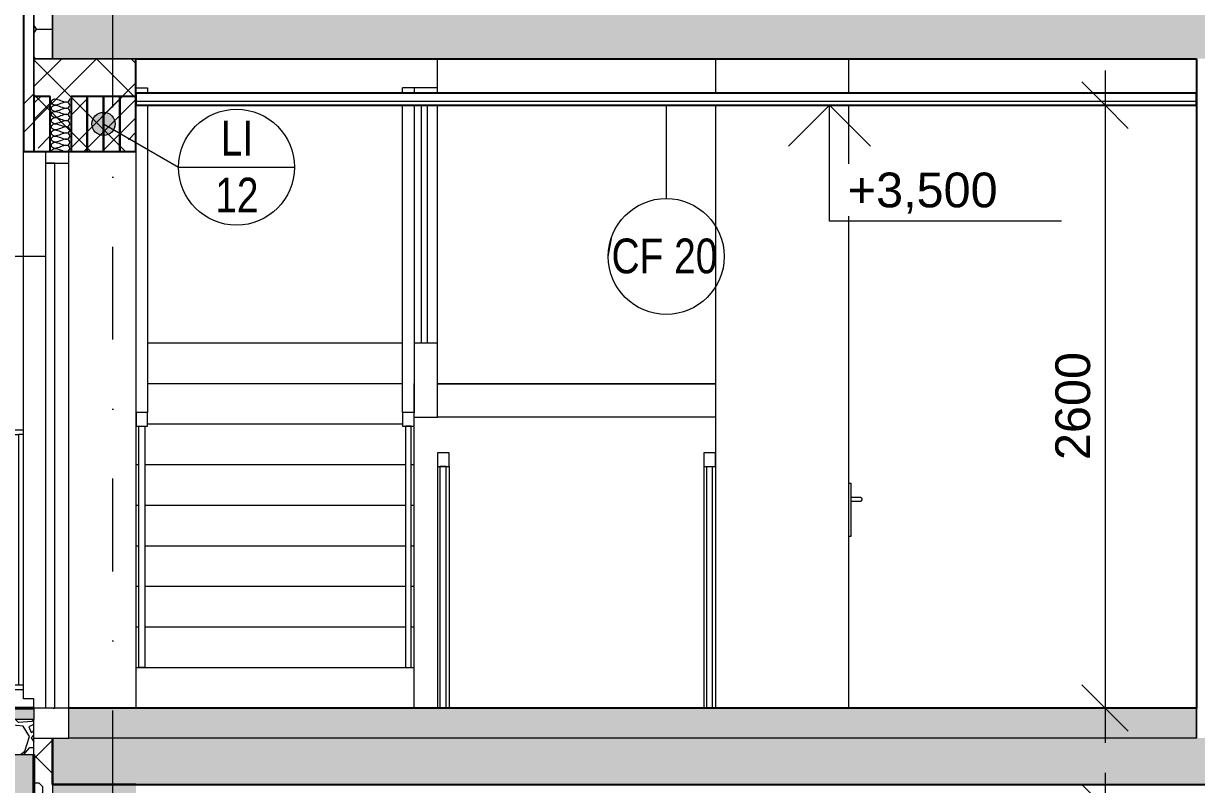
# Model space of a CAD drawing. Header units: millimetres. Extents: x -9657 to 178820, y -8645 to 72638.
# Drawn here: x -5787 to -727, y 570 to 3852 of the extents above; entities that cross this region are included whole.
import ezdxf

# ---------------------------------------------------------------- set-up
doc = ezdxf.new("R2010")
doc.units = ezdxf.units.MM
doc.linetypes.add('HA_DashDot_10mm-S3mm', pattern=[1000, 400, -300, 0, -300])
doc.linetypes.add('HA_Dot-S4mm', pattern=[400, 0, -400])
for name, color, linetype, lineweight in [('A-____-____-DIMS', 9, 'Continuous', 5), ('A-____-____-DIMS-100', 9, 'Continuous', 5), ('A-CLNG-____-IDEN', 9, 'Continuous', 9), ('A-CLNG-____-MCUT', 9, 'Continuous', 25), ('A-DETL-____-OTLN', 9, 'Continuous', 25), ('A-DETL-____-THIN', 9, 'Continuous', 9), ('A-DETL-____-WIDE', 9, 'Continuous', 40), ('A-DETL-GENF-OTLN', 9, 'Continuous', 9), ('A-DOOR-____-IDEN', 9, 'Continuous', 9), ('A-DOOR-____-MCUT', 9, 'Continuous', 9), ('A-DOOR-____-OTLN', 9, 'Continuous', 9), ('A-DOOR-FRAM-MCUT', 9, 'Continuous', 9), ('A-DOOR-FRAM-OTLN', 9, 'Continuous', 9), ('A-FLOR-____-MCUT', 9, 'Continuous', 25), ('A-FLOR-____-OTLN', 9, 'Continuous', 9), ('A-FLOR-____-PATT', 9, 'Continuous', 25), ('A-FLOR-HRAL-OTLN', 9, 'Continuous', 9), ('A-FLOR-LEVL-OTLN', 9, 'Continuous', 9), ('A-GENM-____-IDEN', 9, 'Continuous', 9), ('A-GENM-____-MCUT', 9, 'Continuous', 25), ('A-GENM-____-OTLN', 9, 'Continuous', 9), ('A-WALL-____-MCUT', 9, 'Continuous', 25), ('A-WALL-____-OTLN', 9, 'Continuous', 9), ('A-WALL-____-PATT', 9, 'Continuous', 25), ('G-____-____-DIMS', 9, 'Continuous', 5), ('I-WALL-____-MCUT', 9, 'Continuous', 25), ('I-WALL-____-OTLN', 9, 'Continuous', 9), ('S-GRID-____-OTLN', 9, 'Continuous', 5), ('S-STRS-____-OTLN', 9, 'Continuous', 9)]:
    doc.layers.add(name, color=color, linetype=linetype, lineweight=lineweight)
doc.styles.add('Arial_1', font='arial.ttf', dxfattribs={"height": 150})
doc.styles.add('Arial_3', font='arial.ttf', dxfattribs={"width": 0.8, "height": 150})
doc.dimstyles.new('Inner_Dimensions_1', dxfattribs={"dimscale": 304.8, "dimtxt": 153.03891, "dimasz": 0.656168, "dimexe": 0.492126, "dimexo": 0.0625, "dimgap": 0.065617, "dimtad": 1, "dimdec": 0, "dimzin": 0, "dimdsep": 46, "dimtxsty": 'Arial_1', "dimblk1": 'OBLIQUE', "dimblk2": 'OBLIQUE', "dimsah": 1, "dimcen": 0.09, "dimdle": 0.492126, "dimazin": 0, "dimtfac": 1, "dimtdec": 4, "dimtix": 1, "dimtmove": 0, "dimatfit": 3, "dimfxl": 0.492126, "dimfxlon": 1, "dimtvp": 1, "dimtolj": 1, "dimtzin": 0, "dimlwd": 9, "dimlwe": 9, "dimarcsym": 2})
pattern_1 = [(45, (-4910.68, 1865.4), (-176.777, 176.777), []), (45, (-4839.97, 1865.4), (-176.777, 176.777), []), (45, (-4698.55, 1865.4), (-106.066, 247.487), [100, -50, 3.353, -46.647])]

# ---------------------------------------------------------------- blocks, each defined once
blk = doc.blocks.new('Railing - 25mm-1399500-ŘEZ 3-3 OBJEKT C')
at = {"layer": 'A-FLOR-HRAL-OTLN', "color": 50}
for p, q in [((-4069.7, 2475), (-4069.7, 3500)), ((-4044.7, 2475), (-4044.7, 3500))]:
    blk.add_line(p, q, dxfattribs=at)
blk = doc.blocks.new('Railing - 25mm-1399498-ŘEZ 3-3 OBJEKT C')
at = {"layer": 'A-FLOR-HRAL-OTLN', "color": 50}
for p, q in [((-3988.9, 4050), (-3988.9, 5091)), ((-3963.9, 5091), (-3988.9, 5091)), ((-3963.9, 4050), (-3963.9, 5091))]:
    blk.add_line(p, q, dxfattribs=at)
blk = doc.blocks.new('Railing - 25mm-1399496-ŘEZ 3-3 OBJEKT C')
at = {"layer": 'A-FLOR-HRAL-OTLN', "color": 50}
for p, q in [((-4139.7, 2116), (-4139.7, 1075)), ((-4114.7, 2116), (-4139.7, 2116)), ((-4114.7, 1075), (-4114.7, 2116)), ((-4139.7, 1075), (-4114.7, 1075))]:
    blk.add_line(p, q, dxfattribs=at)
blk = doc.blocks.new('Railing - Railing-1399447-ŘEZ 3-3 OBJEKT C')
for name in ['Railing - 25mm-1399498-ŘEZ 3-3 OBJEKT C', 'Railing - 25mm-1399500-ŘEZ 3-3 OBJEKT C', 'Railing - 25mm-1399496-ŘEZ 3-3 OBJEKT C']:
    blk.add_blockref(name, (0, 0))
blk = doc.blocks.new('Railing - Railing-1399451-ŘEZ 3-3 OBJEKT C')
at = {"extrusion": (0, 0, -1), "zscale": -1}
blk.add_blockref('Railing - 25mm-1399496-ŘEZ 3-3 OBJEKT C', (9403.6, 0), dxfattribs=at)
blk = doc.blocks.new('Top Rail Type - Top Rail_Internal_-1399463-ŘEZ 3-3 OBJEKT C')
at = {"layer": 'A-FLOR-HRAL-OTLN', "color": 50}
for p, q in [((-3951.4, 5150), (-4001.4, 5150)), ((-4001.4, 5150), (-4001.4, 5091)), ((-3951.4, 5091), (-3951.4, 5150)), ((-4001.4, 5091), (-3951.4, 5091)), ((-4001.4, 5091), (-4001.4, 4050)), ((-3951.4, 5091), (-3951.4, 4050)), ((-4152.2, 3552), (-4152.2, 3575)), ((-4102.2, 3575), (-4152.2, 3575)), ((-4102.2, 3575), (-4102.2, 3552)), ((-4027.2, 3575), (-4102.2, 3575)), ((-4001.8, 3575), (-4027.2, 3575)), ((-4152.2, 2175), (-4152.2, 3500)), ((-4102.2, 3500), (-4102.2, 2175)), ((-4152.2, 2175), (-4152.2, 2116)), ((-4102.2, 2175), (-4152.2, 2175)), ((-4102.2, 2116), (-4102.2, 2175)), ((-4152.2, 2116), (-4102.2, 2116))]:
    blk.add_line(p, q, dxfattribs=at)
blk = doc.blocks.new('Top Rail Type - Top Rail_Internal_-1399480-ŘEZ 3-3 OBJEKT C')
at = {"layer": 'A-FLOR-HRAL-OTLN', "color": 50}
for p, q in [((-5301.4, 3575), (-5251.4, 3575)), ((-5301.4, 3552), (-5301.4, 3575)), ((-5251.4, 3575), (-5251.4, 3552)), ((-5301.4, 2175), (-5301.4, 3500)), ((-5251.4, 3500), (-5251.4, 2175)), ((-5301.4, 2175), (-5301.4, 2116)), ((-5251.4, 2175), (-5301.4, 2175)), ((-5251.4, 2116), (-5251.4, 2175)), ((-5301.4, 2116), (-5251.4, 2116))]:
    blk.add_line(p, q, dxfattribs=at)
blk = doc.blocks.new('HA_DR_Single_Swing_Solid_ButtFrame - In_FAS_900x2350_Unik-1926024-ŘEZ 3-3 OBJEKT C')
at = {"layer": 'A-DOOR-____-MCUT', "color": 50}
for p, q in [((-5691.8, 3250), (-5691.8, 900)), ((-5651.8, 3250), (-5691.8, 3250)), ((-5651.8, 900), (-5651.8, 3250))]:
    blk.add_line(p, q, dxfattribs=at)
at = {"layer": 'A-DOOR-FRAM-MCUT', "color": 50}
for p, q in [((-5691.8, 3300), (-5691.8, 3250)), ((-5591.8, 3300), (-5691.8, 3300)), ((-5591.8, 3250), (-5591.8, 3300)), ((-5691.8, 3250), (-5591.8, 3250))]:
    blk.add_line(p, q, dxfattribs=at)
at = {"layer": 'A-DOOR-FRAM-OTLN', "color": 50}
blk.add_line((-5591.8, 900), (-5591.8, 3250), dxfattribs=at)
blk = doc.blocks.new('HA_DR_Double_Swing_Solid_wCasing - In_1800x2100_900-1839857-ŘEZ 3-3 OBJEKT C')
at = {"layer": 'A-DOOR-____-OTLN', "color": 50}
for p, q in [((-2226.8, 1870), (-2218.8, 1870)), ((-2218.8, 1870), (-2218.8, 1640)), ((-2176.8, 1807.5), (-2218.7, 1807.5)), ((-2218.7, 1792.5), (-2176.8, 1792.5)), ((-2218.8, 1640), (-2226.8, 1640))]:
    blk.add_line(p, q, dxfattribs=at)
for points, knots in [([(-2169.3, 1800), (-2169.3, 1800.7), (-2169.4, 1801.6), (-2169.8, 1802.9), (-2170.3, 1803.8), (-2170.7, 1804.4), (-2171.2, 1804.9), (-2171.6, 1805.4), (-2172.2, 1806), (-2172.9, 1806.4), (-2173.5, 1806.7), (-2173.9, 1806.9), (-2174.4, 1807.1), (-2174.9, 1807.2), (-2175.3, 1807.4), (-2175.8, 1807.4), (-2176.3, 1807.5), (-2176.6, 1807.5), (-2176.8, 1807.5)], [0, 0, 0, 0, 0.0833333, 0.125, 0.1666667, 0.2083333, 0.2291667, 0.25, 0.2916667, 0.3333333, 0.3541667, 0.375, 0.3958333, 0.4166667, 0.4375, 0.4583333, 0.4791667, 0.5, 0.5, 0.5, 0.5]), ([(-2176.8, 1792.5), (-2176.6, 1792.5), (-2176.3, 1792.5), (-2175.8, 1792.6), (-2175.3, 1792.6), (-2174.9, 1792.8), (-2174.4, 1792.9), (-2173.9, 1793.1), (-2173.5, 1793.3), (-2173, 1793.5), (-2172.6, 1793.8), (-2172.1, 1794.1), (-2171.6, 1794.6), (-2171.2, 1795.1), (-2170.7, 1795.6), (-2170.3, 1796.2), (-2169.8, 1797.1), (-2169.4, 1798.4), (-2169.3, 1799.3), (-2169.3, 1800)], [0.5, 0.5, 0.5, 0.5, 0.5208333, 0.5416667, 0.5625, 0.5833333, 0.6041667, 0.625, 0.6458333, 0.6666667, 0.6875, 0.7083333, 0.75, 0.7708333, 0.7916667, 0.8333333, 0.875, 0.9166667, 1, 1, 1, 1])]:
    blk.add_open_spline(points, degree=3, knots=knots, dxfattribs=at)
blk = doc.blocks.new('TB_Porotherm KP7_1250mm - TB_Porotherm KP7_1250mm-1864450-ŘEZ 3-3 OBJEKT C')
at = {"layer": 'A-GENM-____-OTLN', "lineweight": 5}
h = blk.add_hatch(dxfattribs=at)
h.set_pattern_fill('FP_8', color=256, style=0, pattern_type=2)
h.set_pattern_definition(pattern_1)
h.paths.add_polyline_path([(-5301.8, 3300), (-5301.8, 3538), (-5371.8, 3538), (-5371.8, 3300)])
at = {"layer": 'A-GENM-____-MCUT', "color": 10}
for p, q in [((-5301.8, 3538), (-5371.8, 3538)), ((-5371.8, 3538), (-5371.8, 3300)), ((-5301.8, 3300), (-5301.8, 3538)), ((-5371.8, 3300), (-5301.8, 3300))]:
    blk.add_line(p, q, dxfattribs=at)
blk = doc.blocks.new('TB_Porotherm KP7_1250mm - TB_Porotherm KP7_1250mm-V15-ŘEZ 3-3 OBJEKT C')
at = {"layer": 'A-GENM-____-OTLN', "lineweight": 5}
h = blk.add_hatch(dxfattribs=at)
h.set_pattern_fill('FP_8', color=256, style=0, pattern_type=2)
h.set_pattern_definition(pattern_1)
h.paths.add_polyline_path([(-5371.8, 3300), (-5371.8, 3538), (-5441.8, 3538), (-5441.8, 3300)])
at = {"layer": 'A-GENM-____-MCUT', "color": 10}
for p, q in [((-5371.8, 3538), (-5441.8, 3538)), ((-5441.8, 3538), (-5441.8, 3300)), ((-5371.8, 3300), (-5371.8, 3538)), ((-5441.8, 3300), (-5371.8, 3300))]:
    blk.add_line(p, q, dxfattribs=at)
blk = doc.blocks.new('TB_Porotherm KP7_1250mm - TB_Porotherm KP7_1250mm-V16-ŘEZ 3-3 OBJEKT C')
at = {"layer": 'A-GENM-____-OTLN', "lineweight": 5}
h = blk.add_hatch(dxfattribs=at)
h.set_pattern_fill('FP_8', color=256, style=0, pattern_type=2)
h.set_pattern_definition(pattern_1)
h.paths.add_polyline_path([(-5441.8, 3300), (-5441.8, 3538), (-5511.8, 3538), (-5511.8, 3300)])
at = {"layer": 'A-GENM-____-MCUT', "color": 10}
for p, q in [((-5441.8, 3538), (-5511.8, 3538)), ((-5511.8, 3538), (-5511.8, 3300)), ((-5441.8, 3300), (-5441.8, 3538)), ((-5511.8, 3300), (-5441.8, 3300))]:
    blk.add_line(p, q, dxfattribs=at)
blk = doc.blocks.new('TB_Porotherm KP7_1250mm - TB_Porotherm KP7_1250mm-V17-ŘEZ 3-3 OBJEKT C')
at = {"layer": 'A-GENM-____-OTLN', "lineweight": 5}
h = blk.add_hatch(dxfattribs=at)
h.set_pattern_fill('FP_8', color=256, style=0, pattern_type=2)
h.set_pattern_definition(pattern_1)
h.paths.add_polyline_path([(-5511.8, 3300), (-5511.8, 3538), (-5581.8, 3538), (-5581.8, 3300)])
at = {"layer": 'A-GENM-____-MCUT', "color": 10}
for p, q in [((-5511.8, 3538), (-5581.8, 3538)), ((-5581.8, 3538), (-5581.8, 3300)), ((-5511.8, 3300), (-5511.8, 3538)), ((-5581.8, 3300), (-5511.8, 3300))]:
    blk.add_line(p, q, dxfattribs=at)
blk = doc.blocks.new('TB_Porotherm KP7_1250mm - TB_Porotherm KP7_1250mm-V18-ŘEZ 3-3 OBJEKT C')
at = {"layer": 'A-GENM-____-OTLN', "lineweight": 5}
h = blk.add_hatch(dxfattribs=at)
h.set_pattern_fill('FP_8', color=256, style=0, pattern_type=2)
h.set_pattern_definition(pattern_1)
h.paths.add_polyline_path([(-5671.8, 3300), (-5671.8, 3538), (-5741.8, 3538), (-5741.8, 3300), (-5703.3, 3300)])
at = {"layer": 'A-GENM-____-MCUT', "color": 10}
for p, q in [((-5671.8, 3538), (-5741.8, 3538)), ((-5741.8, 3538), (-5741.8, 3300)), ((-5671.8, 3300), (-5671.8, 3538)), ((-5741.8, 3300), (-5671.8, 3300))]:
    blk.add_line(p, q, dxfattribs=at)
blk = doc.blocks.new('185-01_OBJEKT C_Central_rvt-1-ŘEZ 3-3 OBJEKT C')
at = {"layer": 'A-FLOR-____-PATT', "lineweight": 5}
h = blk.add_hatch(dxfattribs=at)
h.set_pattern_fill('FP_5', color=250, style=0, pattern_type=2)
h.set_pattern_definition([(0, (-4910.684, 1865.4), (117.188, 67.658), [78.125, -156.25]), (120, (-4910.684, 1865.4), (-117.1875, 67.6588), [78.125, -156.25]), (60, (-4910.684, 1865.4), (0.0005, 135.3168), [0, -156.25, 78.125, 0])])
h.paths.add_polyline_path([(-5741.8, 3700), (-5661.8, 3700), (-5661.8, 3920), (-5741.8, 3920)])
at = {"layer": 'A-FLOR-____-PATT', "lineweight": 9}
blk.add_hatch(color=254, dxfattribs=at).paths.add_polyline_path([(220.5, 3700), (7908.2, 3700), (7908.2, 3920), (-5661.8, 3920), (-5661.8, 3700), (-128, 3700)])
at = {"layer": 'A-FLOR-____-PATT', "lineweight": 5}
h = blk.add_hatch(color=7, dxfattribs=at)
h.paths.add_polyline_path([(7648.2, 770), (7833.2, 771.1), (7833.2, 900), (-476.8, 900), (-476.4, 770), (7538.2, 770)])
h.paths.add_polyline_path([(-5591.8, 770), (-726.8, 770), (-726.8, 900), (-5591.8, 900), (-5591.8, 898.2)])
at = {"layer": 'A-FLOR-____-PATT', "lineweight": 9}
h = blk.add_hatch(color=254, dxfattribs=at)
h.paths.add_polyline_path([(1265.9, 570), (6508.2, 570), (6508.2, 770), (-5661.8, 770), (-5661.8, 570), (569, 570)])
h.paths.add_polyline_path([(7903.2, 570), (7903.2, 770), (7648.2, 770), (7648.2, 570)])
at = {"layer": 'A-WALL-____-PATT', "lineweight": 5}
h = blk.add_hatch(dxfattribs=at)
h.set_pattern_fill('FP_6', color=250, style=0, pattern_type=2)
h.set_pattern_definition([(45, (-4910.7, 1865.4), (-251.447, 251.447), []), (45, (-4910.7, 2246.4), (-251.447, 251.447), [])])
h.paths.add_polyline_path([(-5786.8, 3300), (-5741.8, 3300), (-5741.8, 4050), (-5786.8, 4050)])
h.paths.add_polyline_path([(-5786.8, 6450), (-5741.8, 6450), (-5741.8, 7200), (-5786.8, 7200)])
h.paths.add_polyline_path([(-5741.8, 9600), (-5741.8, 12340), (-5786.8, 12340), (-5786.8, 9600)])
h = blk.add_hatch(dxfattribs=at)
h.set_pattern_fill('FP_2', color=250, style=0, pattern_type=2)
h.set_pattern_definition([(45, (-4910.68, 1865.4), (-212.13, 212.13), []), (45, (-4760.68, 1865.4), (-212.13, 212.13), []), (315, (-4910.68, 1865.4), (212.13, 212.13), []), (315, (-4760.68, 1865.4), (212.13, 212.13), [])])
h.paths.add_polyline_path([(-5703.3, 3300), (-5301.8, 3300), (-5301.8, 3700), (-5741.8, 3700), (-5741.8, 3300)])
at = {"layer": 'A-CLNG-____-MCUT', "color": 10}
for p, q in [((-726.8, 3552), (-5301.8, 3552)), ((-5301.8, 3552), (-5301.8, 3500)), ((-726.8, 3500), (-726.8, 3552)), ((-5301.8, 3500), (-726.8, 3500))]:
    blk.add_line(p, q, dxfattribs=at)
at = {"layer": 'A-CLNG-____-MCUT', "color": 50, "lineweight": 9}
blk.add_line((-726.8, 3516), (-5301.8, 3516), dxfattribs=at)
at = {"layer": 'A-FLOR-____-MCUT', "color": 50, "lineweight": 9}
for p, q in [((-5661.8, 3700), (-5301.8, 3700)), ((-726.8, 770), (-726.8, 900)), ((-726.8, 770), (-5591.8, 770))]:
    blk.add_line(p, q, dxfattribs=at)
at = {"layer": 'A-FLOR-____-MCUT', "color": 10}
for p, q in [((-5301.8, 3700), (-726.8, 3700)), ((-726.8, 900), (-5591.8, 900)), ((-5661.8, 770), (-5661.8, 570)), ((-5661.8, 570), (5708.2, 570))]:
    blk.add_line(p, q, dxfattribs=at)
at = {"layer": 'A-FLOR-____-OTLN', "color": 50}
for p, q in [((-5741.8, 3920), (-5741.8, 3700)), ((-5661.8, 3920), (-5661.8, 3700)), ((-5661.8, 3700), (-5661.8, 3920)), ((-5741.8, 3700), (-5661.8, 3700))]:
    blk.add_line(p, q, dxfattribs=at)
at = {"layer": 'A-WALL-____-MCUT', "color": 10}
for p, q in [((-5786.8, 4050), (-5786.8, 3300)), ((-5301.8, 3300), (-5301.8, 3700)), ((-5786.8, 3300), (-5741.8, 3300)), ((-5741.8, 3300), (-5301.8, 3300))]:
    blk.add_line(p, q, dxfattribs=at)
at = {"layer": 'A-WALL-____-MCUT', "color": 50, "lineweight": 9}
for p, q in [((-5741.8, 3700), (-5741.8, 3300)), ((-5741.8, 3300), (-5741.8, 3700)), ((-5301.8, 3700), (-5661.8, 3700)), ((-726.8, 900), (-726.8, 770))]:
    blk.add_line(p, q, dxfattribs=at)
at = {"layer": 'A-WALL-____-OTLN', "color": 50}
for p, q in [((-5741.8, 3700), (-5741.8, 3920)), ((-5661.8, 3700), (-5741.8, 3700)), ((-5786.8, 940), (-5786.8, 3300)), ((-5301.8, 3300), (-5301.8, 900)), ((-5741.8, 940), (-5786.8, 940)), ((-5741.8, 900), (-5741.8, 940))]:
    blk.add_line(p, q, dxfattribs=at)
at = {"layer": 'I-WALL-____-MCUT', "color": 10}
blk.add_line((-726.8, 3700), (-726.8, 900), dxfattribs=at)
at = {"layer": 'I-WALL-____-OTLN', "color": 50}
for p, q in [((-2801.8, 3700), (-2801.8, 3552)), ((-2226.8, 3552), (-2226.8, 3700)), ((-2801.8, 3500), (-2801.8, 900)), ((-2226.8, 900), (-2226.8, 3500))]:
    blk.add_line(p, q, dxfattribs=at)
at = {"layer": 'S-STRS-____-OTLN', "color": 50}
for p, q in [((-4001.8, 3698.1), (-4001.8, 3699.4)), ((-4001.8, 3552), (-4001.8, 3698.1)), ((-4001.8, 3698.1), (-2801.8, 3698.1)), ((-2801.8, 3699.4), (-2801.8, 3698.1)), ((-4001.8, 3348.1), (-4001.8, 3500)), ((-4001.8, 3173.1), (-4001.8, 3348.1)), ((-4001.8, 2998.1), (-4001.8, 3173.1)), ((-4001.8, 2823.1), (-4001.8, 2998.1)), ((-4001.8, 2648.1), (-4001.8, 2823.1)), ((-4001.8, 2473.1), (-4001.8, 2648.1)), ((-5251.4, 2475), (-4152.2, 2475)), ((-4101.8, 2475), (-4001.8, 2475)), ((-4001.8, 2298.1), (-4001.8, 2473.1)), ((-5251.4, 2300), (-4152.2, 2300)), ((-4101.8, 2125), (-4101.8, 2300)), ((-4001.8, 2155), (-4001.8, 2298.1)), ((-4001.8, 2298.1), (-2801.8, 2298.1)), ((-2801.8, 2298.1), (-4001.8, 2298.1)), ((-4101.8, 2155), (-4001.8, 2155)), ((-2801.8, 2155), (-4001.8, 2155)), ((-5251.4, 2125), (-4152.2, 2125)), ((-4101.8, 1950), (-4101.8, 2125)), ((-5301.8, 1950), (-5288.9, 1950)), ((-5263.9, 1950), (-4139.7, 1950)), ((-4114.7, 1950), (-4101.8, 1950)), ((-4101.8, 1775), (-4101.8, 1950)), ((-5301.8, 1775), (-5288.9, 1775)), ((-5263.9, 1775), (-4139.7, 1775)), ((-4114.7, 1775), (-4101.8, 1775)), ((-4101.8, 1600), (-4101.8, 1775)), ((-5301.8, 1600), (-5288.9, 1600)), ((-5263.9, 1600), (-4139.7, 1600)), ((-4114.7, 1600), (-4101.8, 1600)), ((-4101.8, 1425), (-4101.8, 1600)), ((-5301.8, 1425), (-5288.9, 1425)), ((-5263.9, 1425), (-4139.7, 1425)), ((-4114.7, 1425), (-4101.8, 1425)), ((-4101.8, 1250), (-4101.8, 1425)), ((-5301.8, 1250), (-5288.9, 1250)), ((-5263.9, 1250), (-4139.7, 1250)), ((-4114.7, 1250), (-4101.8, 1250)), ((-4101.8, 1075), (-4101.8, 1250)), ((-5301.8, 1075), (-4101.8, 1075)), ((-4101.8, 900), (-4101.8, 1075))]:
    blk.add_line(p, q, dxfattribs=at)
at = {"layer": 'A-DOOR-____-OTLN', "color": 50, "lineweight": 9}
for name in ['HA_DR_Single_Swing_Solid_ButtFrame - In_FAS_900x2350_Unik-1926024-ŘEZ 3-3 OBJEKT C', 'HA_DR_Double_Swing_Solid_wCasing - In_1800x2100_900-1839857-ŘEZ 3-3 OBJEKT C']:
    blk.add_blockref(name, (0, 0), dxfattribs=at)
at = {"layer": 'A-FLOR-HRAL-OTLN', "color": 50, "lineweight": 9}
for name in ['Top Rail Type - Top Rail_Internal_-1399463-ŘEZ 3-3 OBJEKT C', 'Railing - Railing-1399447-ŘEZ 3-3 OBJEKT C', 'Top Rail Type - Top Rail_Internal_-1399480-ŘEZ 3-3 OBJEKT C', 'Railing - Railing-1399451-ŘEZ 3-3 OBJEKT C']:
    blk.add_blockref(name, (0, 0), dxfattribs=at)
at = {"layer": 'A-GENM-____-OTLN', "color": 50, "lineweight": 9}
for name in ['TB_Porotherm KP7_1250mm - TB_Porotherm KP7_1250mm-V18-ŘEZ 3-3 OBJEKT C', 'TB_Porotherm KP7_1250mm - TB_Porotherm KP7_1250mm-V17-ŘEZ 3-3 OBJEKT C', 'TB_Porotherm KP7_1250mm - TB_Porotherm KP7_1250mm-V16-ŘEZ 3-3 OBJEKT C', 'TB_Porotherm KP7_1250mm - TB_Porotherm KP7_1250mm-V15-ŘEZ 3-3 OBJEKT C', 'TB_Porotherm KP7_1250mm - TB_Porotherm KP7_1250mm-1864450-ŘEZ 3-3 OBJEKT C']:
    blk.add_blockref(name, (0, 0), dxfattribs=at)
blk = doc.blocks.new('Railing - 25mm-1403910-ŘEZ 3-3 OBJEKT C')
at = {"layer": 'A-FLOR-HRAL-OTLN'}
for p, q in [((-4069.7, -675), (-4069.7, 375)), ((-4044.7, -675), (-4044.7, 375))]:
    blk.add_line(p, q, dxfattribs=at)
blk = doc.blocks.new('Railing - 25mm-1403917-ŘEZ 3-3 OBJEKT C')
at = {"layer": 'A-FLOR-HRAL-OTLN'}
for p, q in [((-4139.7, 375), (-4139.7, 373.4)), ((-4114.7, 375), (-4139.7, 375)), ((-4114.7, 373.4), (-4114.7, 375))]:
    blk.add_line(p, q, dxfattribs=at)
blk = doc.blocks.new('Railing - 25mm-1403908-ŘEZ 3-3 OBJEKT C')
at = {"layer": 'A-FLOR-HRAL-OTLN'}
for p, q in [((-3988.9, 900), (-3988.9, 1941)), ((-3963.9, 1941), (-3988.9, 1941)), ((-3963.9, 900), (-3963.9, 1941))]:
    blk.add_line(p, q, dxfattribs=at)
blk = doc.blocks.new('Railing - 25mm-1403906-ŘEZ 3-3 OBJEKT C')
at = {"layer": 'A-FLOR-HRAL-OTLN'}
for p, q in [((-4139.7, -1034), (-4139.7, -2075)), ((-4114.7, -1034), (-4139.7, -1034)), ((-4114.7, -2075), (-4114.7, -1034)), ((-4139.7, -2075), (-4114.7, -2075))]:
    blk.add_line(p, q, dxfattribs=at)
blk = doc.blocks.new('Railing - Railing-1407043-ŘEZ 3-3 OBJEKT C')
for name in ['Railing - 25mm-1403908-ŘEZ 3-3 OBJEKT C', 'Railing - 25mm-1403917-ŘEZ 3-3 OBJEKT C', 'Railing - 25mm-1403910-ŘEZ 3-3 OBJEKT C', 'Railing - 25mm-1403906-ŘEZ 3-3 OBJEKT C']:
    blk.add_blockref(name, (0, 0))
blk = doc.blocks.new('Railing - Railing-1407047-ŘEZ 3-3 OBJEKT C')
at = {"extrusion": (0, 0, -1), "zscale": -1}
blk.add_blockref('Railing - 25mm-1403908-ŘEZ 3-3 OBJEKT C', (6803.6, 0), dxfattribs=at)
blk = doc.blocks.new('Top Rail Type - Top Rail_Internal_-1407059-ŘEZ 3-3 OBJEKT C')
at = {"layer": 'A-FLOR-HRAL-OTLN'}
for p, q in [((-3951.4, 2000), (-4001.4, 2000)), ((-4001.4, 2000), (-4001.4, 1941)), ((-3951.4, 1941), (-3951.4, 2000)), ((-4001.4, 1941), (-3951.4, 1941)), ((-4001.4, 1941), (-4001.4, 900)), ((-3951.4, 1941), (-3951.4, 900)), ((-4152.2, 378.4), (-4152.2, 425)), ((-4102.2, 425), (-4152.2, 425)), ((-4102.2, 425), (-4102.2, 378.4)), ((-4027.2, 425), (-4102.2, 425)), ((-4001.8, 425), (-4027.2, 425)), ((-4152.2, -975), (-4152.2, 378.4)), ((-4102.2, 378.4), (-4152.2, 378.4)), ((-4102.2, 378.4), (-4102.2, -975)), ((-4027.2, 375), (-4102.2, 375)), ((-4001.8, 375), (-4027.2, 375)), ((-4152.2, -975), (-4152.2, -1034)), ((-4102.2, -975), (-4152.2, -975)), ((-4102.2, -1034), (-4102.2, -975)), ((-4152.2, -1034), (-4102.2, -1034))]:
    blk.add_line(p, q, dxfattribs=at)
blk = doc.blocks.new('Top Rail Type - Top Rail_Internal_-1407076-ŘEZ 3-3 OBJEKT C')
at = {"layer": 'A-FLOR-HRAL-OTLN'}
for p, q in [((-2802.2, 2000), (-2852.2, 2000)), ((-2852.2, 2000), (-2852.2, 1941)), ((-2802.2, 1941), (-2802.2, 2000)), ((-2852.2, 1941), (-2802.2, 1941)), ((-2852.2, 1941), (-2852.2, 900)), ((-2802.2, 1941), (-2802.2, 900))]:
    blk.add_line(p, q, dxfattribs=at)
blk = doc.blocks.new('Railing - 25mm-1856178-ŘEZ 3-3 OBJEKT C')
at = {"layer": 'A-FLOR-HRAL-OTLN'}
for p, q in [((-6481.6, 2080), (-6506.6, 2080)), ((-6506.6, 1000), (-6506.6, 2080)), ((-6481.6, 2080), (-6481.6, 1000)), ((-6506.6, 1000), (-6481.6, 1000))]:
    blk.add_line(p, q, dxfattribs=at)
blk = doc.blocks.new('Railing - 25mm-V29-ŘEZ 3-3 OBJEKT C')
at = {"layer": 'A-FLOR-HRAL-OTLN'}
for p, q in [((-5786.8, 2080), (-5806.6, 2080)), ((-5806.6, 1000), (-5806.6, 2080)), ((-5806.6, 1000), (-5786.8, 1000))]:
    blk.add_line(p, q, dxfattribs=at)
blk = doc.blocks.new('Railing - Railing-1833920-ŘEZ 3-3 OBJEKT C')
at = {"layer": 'A-FLOR-HRAL-OTLN'}
for p, q in [((-6544.1, 2080), (-6544.1, 2100)), ((-6544.1, 2100), (-5786.8, 2100)), ((-6544.1, 2080), (-6506.6, 2080)), ((-6481.6, 2080), (-5806.6, 2080)), ((-6544.1, 980), (-6544.1, 1000)), ((-6544.1, 1000), (-6506.6, 1000)), ((-6544.1, 980), (-5786.8, 980)), ((-6481.6, 1000), (-5806.6, 1000))]:
    blk.add_line(p, q, dxfattribs=at)
for name in ['Railing - 25mm-1856178-ŘEZ 3-3 OBJEKT C', 'Railing - 25mm-V29-ŘEZ 3-3 OBJEKT C']:
    blk.add_blockref(name, (0, 0))
blk = doc.blocks.new('HA_Tag_Ceiling - Group _ Type Mark-1822524-ŘEZ 3-3 OBJEKT C')
at = {"layer": 'A-CLNG-____-IDEN'}
blk.add_line((-3264.3, 9147.5), (-3249.2, 9233), dxfattribs=at)
blk.add_circle((-3014.3, 9147.5), 250, dxfattribs=at)
blk = doc.blocks.new('Spot Elevations - Flipped-794089-ŘEZ 3-3 OBJEKT C')
at = {"layer": 'G-____-____-DIMS', "lineweight": 9}
for p, q in [((536.2, 9323.2), (713, 9500)), ((713, 9500), (889.8, 9323.2)), ((713, 9000), (713, 9500)), ((1713, 9000), (713, 9000))]:
    blk.add_line(p, q, dxfattribs=at)
blk = doc.blocks.new('DIMBLOCK36-ŘEZ 3-3 OBJEKT C')
at = {"layer": 'A-____-____-DIMS-100', "lineweight": 9}
for p, q in [((-1121.2, 620), (-1121.2, -2400)), ((-1121.2, 470), (-1221.2, 570)), ((-971.2, 470), (-1271.2, 470)), ((-1121.2, 470), (-1021.2, 370)), ((-1121.2, 470), (-971.2, 470)), ((-1121.2, -2250), (-1221.2, -2150)), ((-971.2, -2250), (-1271.2, -2250)), ((-1121.2, -2250), (-1021.2, -2350)), ((-1121.2, -2250), (-971.2, -2250))]:
    blk.add_line(p, q, dxfattribs=at)
at = {"layer": 'A-____-____-DIMS-100', "color": 0, "lineweight": 9, "insert": (-1335.9, -1120.7), "char_height": 150, "width": 553.765, "attachment_point": 1, "rotation": 90, "line_spacing_factor": 0.941778, "style": 'Arial_1'}
blk.add_mtext('2720', dxfattribs=at)
blk = doc.blocks.new('_Oblique')
at = {"color": 0, "linetype": 'ByBlock', "lineweight": -2}
blk.add_line((-0.5, -0.5), (0.5, 0.5), dxfattribs=at)
blk = doc.blocks.new('DIMBLOCK37-ŘEZ 3-3 OBJEKT C')
at = {"layer": 'A-____-____-DIMS-100', "lineweight": 9}
for p, q in [((-1121.2, 3650), (-1121.2, 750)), ((-1121.2, 3500), (-1221.2, 3600)), ((-971.2, 3500), (-1271.2, 3500)), ((-1121.2, 3500), (-1021.2, 3400)), ((-1121.2, 3500), (-971.2, 3500)), ((-1121.2, 900), (-1221.2, 1000)), ((-971.2, 900), (-1271.2, 900)), ((-1121.2, 900), (-1021.2, 800)), ((-1121.2, 900), (-971.2, 900))]:
    blk.add_line(p, q, dxfattribs=at)
at = {"layer": 'A-____-____-DIMS-100', "color": 0, "lineweight": 9, "insert": (-1335.9, 1969.3), "char_height": 150, "width": 553.765, "attachment_point": 1, "rotation": 90, "line_spacing_factor": 0.941778, "style": 'Arial_1'}
blk.add_mtext('2600', dxfattribs=at)
blk = doc.blocks.new('HA_TAG_GM_Products - Generic-588599-ŘEZ 3-3 OBJEKT C')
at = {"layer": 'A-GENM-____-IDEN'}
blk.add_line((6583.3, 9778.6), (7083.3, 9778.6), dxfattribs=at)
blk.add_circle((6833.3, 9778.6), 250, dxfattribs=at)

msp = doc.modelspace()

# ---------------------------------------------------------------- hatches: boundary and pattern name
at = {"layer": 'A-DETL-GENF-OTLN', "lineweight": 5}
h = msp.add_hatch(dxfattribs=at)
h.set_pattern_fill('FP_13', color=8, style=0, pattern_type=2)
h.set_pattern_definition([(50, (-4910.7, 1865.4), (537.945, -47.064), [56.25, -618.75]), (355, (-4910.7, 1865.4), (-104.064, 564.144), [45, -495]), (100.451, (-4865.85, 1861.5), (433.886, 517.077), [47.805, -525.857]), (46.184, (-4910.7, 2015.4), (800.43, -124.142), [84.375, -928.125]), (96.636, (-4844, 2005.06), (700.992, 730.593), [71.708, -788.785]), (351.184, (-4910.7, 2015.4), (701, 730.586), [67.5, -742.5]), (21, (-4835.7, 1977.9), (447.68, -301.964), [56.25, -618.75]), (326, (-4835.7, 1977.9), (182.487, 543.863), [45, -495]), (71.451, (-4798.4, 1952.74), (630.169, 241.893), [47.805, -525.857]), (37.5, (-4910.68, 1865.4), (9.1199, 249.6704), [3.353, -485.647, 3.353, -499.147, -496.875]), (37.5, (-4910.68, 1865.4), (9.1199, 249.6704), [-991.5, 3.353, -493.522]), (7.5, (-4910.68, 1865.4), (197.302, 295.8088), [3.353, -283.147, 3.353, -474.397, -189.375]), (7.5, (-4910.68, 1865.4), (197.302, 295.8088), [-764.25, 3.353, -186.022]), (327.5, (-5077.93, 1865.4), (400.3668, -16.9162), [3.353, -184.147, 3.353, -581.647, -776.25]), (327.5, (-5077.93, 1865.4), (400.3668, -16.9162), [-772.5, 3.353, -772.897]), (317.5, (-5152.93, 1865.4), (437.3896, 75.079), [3.353, -240.397, 3.353, -385.147, -551.25]), (317.5, (-5152.93, 1865.4), (437.3896, 75.079), [-632.25, 3.353, -547.897])])
h.paths.add_polyline_path([(12078.2, -2750), (14386, -442.2), (14273, 850), (14378.2, 850), (13723.7, 876.2), (12610.3, 832.8), (12178.2, 850), (11858.2, 850), (11858.2, 670), (11938.2, 670), (11938.2, -150), (11858.2, -150), (11858.2, -2750)])
h.paths.add_polyline_path([(-6681.8, -2750), (-5661.8, -2750), (-5661.8, -2650), (-5691.8, -2650), (-5691.8, 100), (-5741.8, 100), (-5741.8, 700), (-6041.8, 700), (-7097.2, 673.4), (-7097.2, -84.6), (-6681.8, -500), (-6681.8, -2551.6)])
h.paths.add_polyline_path([(14656.7, -171.5), (14658.2, -170), (14658.2, 850), (14656.7, 850), (14656.7, -170)])
h.paths.add_polyline_path([(-7097.2, 823.5), (-6039.9, 850), (-5741.8, 850), (-5741.8, 900), (-6042.4, 900), (-7097.2, 873.5), (-7097.2, 823.8)])
h = msp.add_hatch(dxfattribs=at)
h.set_pattern_fill('FP_16', color=8, style=0, pattern_type=2)
h.set_pattern_definition([(228.013, (-4730.684, 2115.4), (-1999.99172, -2250.00696), [33.634, -3329.772]), (184.97, (-4753.184, 2090.4), (2999.998726, 250.013264), [57.717, -5713.981]), (132.51, (-4810.684, 2085.4), (2499.97851, -2750.018915), [40.697, -4029.008]), (267.274, (-4908.184, 2022.9), (249.972575, 5000.001395), [52.559, -5203.389]), (292.834, (-4910.684, 1970.4), (-1250.01776, 2999.992194), [51.539, -5102.343]), (357.274, (-4890.684, 1922.9), (-5000.001395, 249.972575), [52.56, -5203.39]), (37.694, (-4838.184, 1920.4), (-3250.010563, -2499.986257), [69.507, -6881.212]), (72.255, (-4783.184, 1962.9), (1750.03165, 5499.98958), [65.622, -6496.58]), (121.43, (-4763.184, 2025.4), (-2000.024534, 3249.984927), [52.738, -5221.018]), (175.236, (-4790.684, 2070.4), (2749.99826, -250.01681), [60.208, -2950.191]), (222.397, (-4850.684, 2075.4), (-3000.020852, -2749.976908), [77.862, -7708.344]), (138.814, (-4660.684, 2020.4), (-1749.99793, 1500.00222), [26.575, -2630.961]), (171.469, (-4680.684, 2037.9), (3249.99754, -500.01353), [50.559, -5005.378]), (225, (-4730.68, 2045.4), (3e-14, -250), [35.355, -318.198]), (203.199, (-4748.184, 2075.4), (1249.99625, 500.0095), [19.039, -1884.904]), (291.801, (-4765.684, 2067.9), (-249.9944, 750.0017), [26.926, -1319.365]), (30.964, (-4755.684, 2042.9), (749.99806, 500.0037), [43.732, -1414.006]), (161.565, (-4718.184, 2065.4), (500.0001, -250.0006), [31.623, -758.947]), (16.39, (-4910.684, 2067.9), (2499.993595, 750.01961), [44.3, -4385.711]), (70.346, (-4868.184, 2080.4), (-1000.00873, -2749.99719), [37.165, -3679.352]), (293.199, (-4718.184, 2115.4), (-500.0086, 1249.99664), [38.079, -1865.864]), (343.61, (-4703.184, 2080.4), (-2499.994555, 750.019895), [44.3, -4385.711]), (339.444, (-4910.684, 1912.9), (-1250.0003, 499.99868), [42.72, -2093.281]), (294.775, (-4870.684, 1897.9), (-1249.99302, 2750.00314), [35.794, -3543.661]), (66.801, (-4715.684, 1865.4), (500.0086, 1249.99664), [38.079, -1865.864]), (17.354, (-4700.684, 1900.4), (-3250.00058, -999.99839), [41.908, -4148.856]), (69.444, (-4838.184, 1865.4), (-499.99868, -1250.0003), [21.36, -2114.641]), (101.31, (-4730.684, 1865.4), (-250.0012, 1000), [12.748, -1262.007]), (165.964, (-4733.184, 1877.9), (750.0013, -249.997), [51.539, -979.238]), (186.009, (-4783.184, 1890.4), (2500.00024, 249.99936), [47.763, -4728.481]), (303.69, (-4755.684, 2020.4), (-249.9997, 499.9998), [36.056, -865.332]), (353.157, (-4735.684, 1990.4), (4249.997878, -500.016557), [62.949, -6231.891]), (60.945, (-4673.184, 1982.9), (-1000.01188, -1749.99302), [25.739, -2548.168]), (90, (-4660.68, 2005.4), (-250, 250), [15, -235]), (120.256, (-4788.184, 1897.9), (999.98607, -1750.00785), [34.731, -3438.38]), (48.013, (-4805.684, 1927.9), (1999.99172, 2250.00696), [67.268, -3296.138]), (0, (-4760.68, 1977.9), (250, 250), [65, -185]), (325.305, (-4695.684, 1977.9), (-2500.00496, 1749.993015), [39.528, -3913.318]), (254.055, (-4663.184, 1955.4), (-249.99316, -1000.00147), [36.4, -1783.627]), (207.646, (-4673.184, 1920.4), (-4749.9985, -2500.002255), [59.266, -5867.368]), (175.426, (-4725.684, 1892.9), (-3249.999683, 250.00462), [62.7, -6207.269])])
h.paths.add_polyline_path([(-7097.2, 673.4), (-6039.9, 700), (-5741.8, 700), (-5741.8, 850), (-6041.8, 850), (-7097.2, 823.5), (-7097.2, 711.6)])
at = {"layer": 'A-GENM-____-IDEN'}
h = msp.add_hatch(color=256, dxfattribs=at)
edge = h.paths.add_edge_path()
edge.add_arc((-5441.8, 3419), 50, 0, 360)
at = {"layer": 'A-WALL-____-PATT', "lineweight": 5}
h = msp.add_hatch(dxfattribs=at)
h.set_pattern_fill('FP_1', color=256, style=0, pattern_type=2)
h.set_pattern_definition([(45, (-4839.97, 1865.4), (-141.421, 141.421), []), (0, (-4614.63, 1931.64), (141.421, 141.421), [25, -257.843]), (45, (-4589.63, 1931.64), (-141.421, 141.421), [25, -175]), (90, (-4571.95, 1949.32), (-141.421, 141.421), [25, -257.843]), (135, (-4571.95, 1974.32), (-141.421, -141.421), [25, -175]), (0, (-4614.63, 1992), (141.421, 141.421), [25, -257.843]), (45, (-4632.3, 1974.32), (-141.421, 141.421), [25, -175]), (90, (-4632.31, 1949.32), (-141.421, 141.421), [25, -257.843]), (135, (-4614.63, 1931.64), (-141.421, -141.421), [25, -175]), (135, (-4647.13, 1865.4), (-141.421, -141.421), [])])
h.paths.add_polyline_path([(-5691.8, 100), (-5661.8, 100), (-5661.8, 770), (-5741.8, 770), (-5741.8, 100), (-5703.3, 100)])
at = {"layer": 'A-WALL-____-PATT', "lineweight": 9}
msp.add_hatch(color=256, dxfattribs=at).paths.add_polyline_path([(-5661.8, -2250), (-5301.8, -2250), (-5301.8, 570), (-5661.8, 570), (-5661.8, -1301.4)])

# ---------------------------------------------------------------- linework, layer by layer
at = {"layer": 'A-CLNG-____-IDEN'}
msp.add_line((-3014.3, 3500), (-3014.3, 3097.5), dxfattribs=at)
at = {"layer": 'A-DETL-____-OTLN', "lineweight": 9}
for points in [[(-5653.5, 3500), (-5659.7, 3500), (-5673.8, 3513.3), (-5659.7, 3526.7), (-5653.5, 3526.7)], [(-5653.5, 3473.3), (-5659.7, 3473.3), (-5673.8, 3486.7), (-5659.7, 3500), (-5653.5, 3500)], [(-5653.5, 3526.7), (-5635.1, 3526.7), (-5618.5, 3513.3), (-5600.1, 3513.3)], [(-5600.1, 3513.3), (-5618.5, 3513.3), (-5635.1, 3500), (-5653.5, 3500)], [(-5653.5, 3500), (-5635.1, 3500), (-5618.5, 3486.7), (-5600.1, 3486.7)], [(-5600.1, 3513.3), (-5593.8, 3513.3), (-5586.8, 3520.4), (-5586.8, 3526.7)], [(-5600.1, 3486.7), (-5593.8, 3486.7), (-5579.7, 3500), (-5593.8, 3513.3), (-5600.1, 3513.3)], [(-5653.5, 3446.7), (-5659.7, 3446.7), (-5673.8, 3460), (-5659.7, 3473.3), (-5653.5, 3473.3)], [(-5653.5, 3420), (-5659.7, 3420), (-5673.8, 3433.3), (-5659.7, 3446.7), (-5653.5, 3446.7)], [(-5600.1, 3486.7), (-5618.5, 3486.7), (-5635.1, 3473.3), (-5653.5, 3473.3)], [(-5653.5, 3473.3), (-5635.1, 3473.3), (-5618.5, 3460), (-5600.1, 3460)], [(-5600.1, 3460), (-5618.5, 3460), (-5635.1, 3446.7), (-5653.5, 3446.7)], [(-5653.5, 3446.7), (-5635.1, 3446.7), (-5618.5, 3433.3), (-5600.1, 3433.3)], [(-5600.1, 3460), (-5593.8, 3460), (-5579.7, 3473.3), (-5593.8, 3486.7), (-5600.1, 3486.7)], [(-5600.1, 3433.3), (-5593.8, 3433.3), (-5579.7, 3446.7), (-5593.8, 3460), (-5600.1, 3460)], [(-5653.5, 3393.3), (-5659.7, 3393.3), (-5673.8, 3406.7), (-5659.7, 3420), (-5653.5, 3420)], [(-5653.5, 3366.7), (-5659.7, 3366.7), (-5673.8, 3380), (-5659.7, 3393.3), (-5653.5, 3393.3)], [(-5600.1, 3433.3), (-5618.5, 3433.3), (-5635.1, 3420), (-5653.5, 3420)], [(-5653.5, 3420), (-5635.1, 3420), (-5618.5, 3406.7), (-5600.1, 3406.7)], [(-5600.1, 3406.7), (-5618.5, 3406.7), (-5635.1, 3393.3), (-5653.5, 3393.3)], [(-5653.5, 3393.3), (-5635.1, 3393.3), (-5618.5, 3380), (-5600.1, 3380)], [(-5600.1, 3406.7), (-5593.8, 3406.7), (-5579.7, 3420), (-5593.8, 3433.3), (-5600.1, 3433.3)], [(-5600.1, 3380), (-5593.8, 3380), (-5579.7, 3393.3), (-5593.8, 3406.7), (-5600.1, 3406.7)], [(-5653.5, 3340), (-5659.7, 3340), (-5673.8, 3353.3), (-5659.7, 3366.7), (-5653.5, 3366.7)], [(-5653.5, 3313.3), (-5659.7, 3313.3), (-5673.8, 3326.7), (-5659.7, 3340), (-5653.5, 3340)], [(-5600.1, 3380), (-5618.5, 3380), (-5635.1, 3366.7), (-5653.5, 3366.7)], [(-5653.5, 3366.7), (-5635.1, 3366.7), (-5618.5, 3353.3), (-5600.1, 3353.3)], [(-5600.1, 3353.3), (-5618.5, 3353.3), (-5635.1, 3340), (-5653.5, 3340)], [(-5653.5, 3340), (-5635.1, 3340), (-5618.5, 3326.7), (-5600.1, 3326.7)], [(-5600.1, 3353.3), (-5593.8, 3353.3), (-5579.7, 3366.7), (-5593.8, 3380), (-5600.1, 3380)], [(-5600.1, 3326.7), (-5593.8, 3326.7), (-5579.7, 3340), (-5593.8, 3353.3), (-5600.1, 3353.3)], [(-5666.8, 3300), (-5666.8, 3306.3), (-5659.7, 3313.3), (-5653.5, 3313.3)], [(-5600.1, 3326.7), (-5618.5, 3326.7), (-5635.1, 3313.3), (-5653.5, 3313.3)], [(-5653.5, 3313.3), (-5635.1, 3313.3), (-5618.5, 3300), (-5600.1, 3300)], [(-5600.1, 3300), (-5593.8, 3300), (-5579.7, 3313.3), (-5593.8, 3326.7), (-5600.1, 3326.7)]]:
    msp.add_open_spline(points, degree=3, dxfattribs=at)
at = {"layer": 'A-DETL-____-THIN'}
for p, q in [((-5741.8, 900), (-5741.8, 850)), ((-5591.8, 900), (-5741.8, 900)), ((-5591.8, 770), (-5591.8, 900)), ((-5741.8, 850), (-6041.8, 850)), ((-5741.8, 700), (-5741.8, 850)), ((-5741.8, 770), (-5591.8, 770)), ((-6039.9, 700), (-5741.8, 700))]:
    msp.add_line(p, q, dxfattribs=at)
at = {"layer": 'A-DETL-____-WIDE'}
for p, q in [((-5741.8, 900), (-6041.8, 900)), ((-5741.8, 100), (-5741.8, 700))]:
    msp.add_line(p, q, dxfattribs=at)
at = {"layer": 'A-DOOR-____-IDEN'}
msp.add_line((-5688.8, 2847.5), (-5901.8, 2847.5), dxfattribs=at)
at = {"layer": 'A-FLOR-LEVL-OTLN', "linetype": 'HA_Dot-S4mm', "lineweight": 5}
msp.add_line((-9656.8, 900), (16076.1, 900), dxfattribs=at)
at = {"layer": 'A-GENM-____-IDEN'}
msp.add_line((-5441.8, 3419), (-5118.2, 3232.3), dxfattribs=at)
msp.add_circle((-5441.8, 3419), 50, dxfattribs=at)
at = {"layer": 'A-WALL-____-MCUT'}
for p, q in [((-5661.8, 570), (-5661.8, 770)), ((-5301.8, 570), (-5661.8, 570))]:
    msp.add_line(p, q, dxfattribs=at)
at = {"layer": 'A-WALL-____-MCUT', "lineweight": 9}
msp.add_line((-5661.8, 570), (-5661.8, 100), dxfattribs=at)
at = {"layer": 'S-GRID-____-OTLN', "linetype": 'HA_DashDot_10mm-S3mm', "lineweight": 9}
msp.add_line((-5401.8, -4511.3), (-5401.8, 14901.7), dxfattribs=at)

# ---------------------------------------------------------------- block references
at = {"lineweight": 5}
msp.add_blockref('185-01_OBJEKT C_Central_rvt-1-ŘEZ 3-3 OBJEKT C', (0, 0), dxfattribs=at)
at = {"layer": 'A-CLNG-____-IDEN'}
msp.add_blockref('HA_Tag_Ceiling - Group _ Type Mark-1822524-ŘEZ 3-3 OBJEKT C', (0, -6300), dxfattribs=at)
at = {"layer": 'A-FLOR-HRAL-OTLN'}
for name in ['Railing - Railing-1833920-ŘEZ 3-3 OBJEKT C', 'Top Rail Type - Top Rail_Internal_-1407059-ŘEZ 3-3 OBJEKT C', 'Top Rail Type - Top Rail_Internal_-1407076-ŘEZ 3-3 OBJEKT C', 'Railing - Railing-1407043-ŘEZ 3-3 OBJEKT C', 'Railing - Railing-1407047-ŘEZ 3-3 OBJEKT C']:
    msp.add_blockref(name, (0, 0), dxfattribs=at)
at = {"layer": 'A-GENM-____-IDEN'}
msp.add_blockref('HA_TAG_GM_Products - Generic-588599-ŘEZ 3-3 OBJEKT C', (-11701.5, -6546.3), dxfattribs=at)
at = {"layer": 'G-____-____-DIMS', "lineweight": 9}
msp.add_blockref('Spot Elevations - Flipped-794089-ŘEZ 3-3 OBJEKT C', (-3022.5, -6000), dxfattribs=at)

# ---------------------------------------------------------------- texts
at = {"layer": 'A-CLNG-____-IDEN', "lineweight": 5, "insert": (-3250.3, 2924.7), "char_height": 150, "width": 564.388, "attachment_point": 1, "style": 'Arial_3'}
msp.add_mtext('CF 20', dxfattribs=at)
at = {"layer": 'A-GENM-____-IDEN', "lineweight": 5, "char_height": 150, "attachment_point": 1, "style": 'Arial_3'}
for s, insert, width in [('LI', (-4935.8, 3432.6), 173.164), ('12', (-4959.8, 3187.1), 230.886)]:
    msp.add_mtext(s, dxfattribs=dict(at, insert=insert, width=width))

# ---------------------------------------------------------------- dimensions: what is measured, and where the dimension line sits
at = {"layer": 'A-____-____-DIMS', "lineweight": 9}
for base, p1, p2, override, picture, middle in [((-1121.2, 900), (-971.2, 3500), (-971.2, 900), {"dimpost": '<>', "dimfxl": 2600}, 'DIMBLOCK37-ŘEZ 3-3 OBJEKT C', (-1217.8, 2200)), ((-1121.2, -2250), (-971.2, 470), (-971.2, -2250), {"dimpost": '<>', "dimfxl": 2720}, 'DIMBLOCK36-ŘEZ 3-3 OBJEKT C', (-1217.8, -890))]:
    dim = msp.add_linear_dim(base=base, p1=p1, p2=p2, angle=90, dimstyle='Inner_Dimensions_1', override=override, dxfattribs=at)
    dim.commit()
    dim.dimension.update_dxf_attribs({"geometry": picture, "text_midpoint": middle})

# ---------------------------------------------------------------- next in the draw order: texts
at = {"layer": 'G-____-____-DIMS', "lineweight": 9, "insert": (-2231.6, 3209.3), "char_height": 150, "width": 773.133, "attachment_point": 1, "line_spacing_factor": 0.941778, "style": 'Arial_1', "bg_fill": 3, "box_fill_scale": 1.25, "bg_fill_color": 256, "bg_fill_true_color": 13158600, "bg_fill_transparency": 0}
msp.add_mtext('+3,500', dxfattribs=at)

doc.saveas('drawing.dxf')
